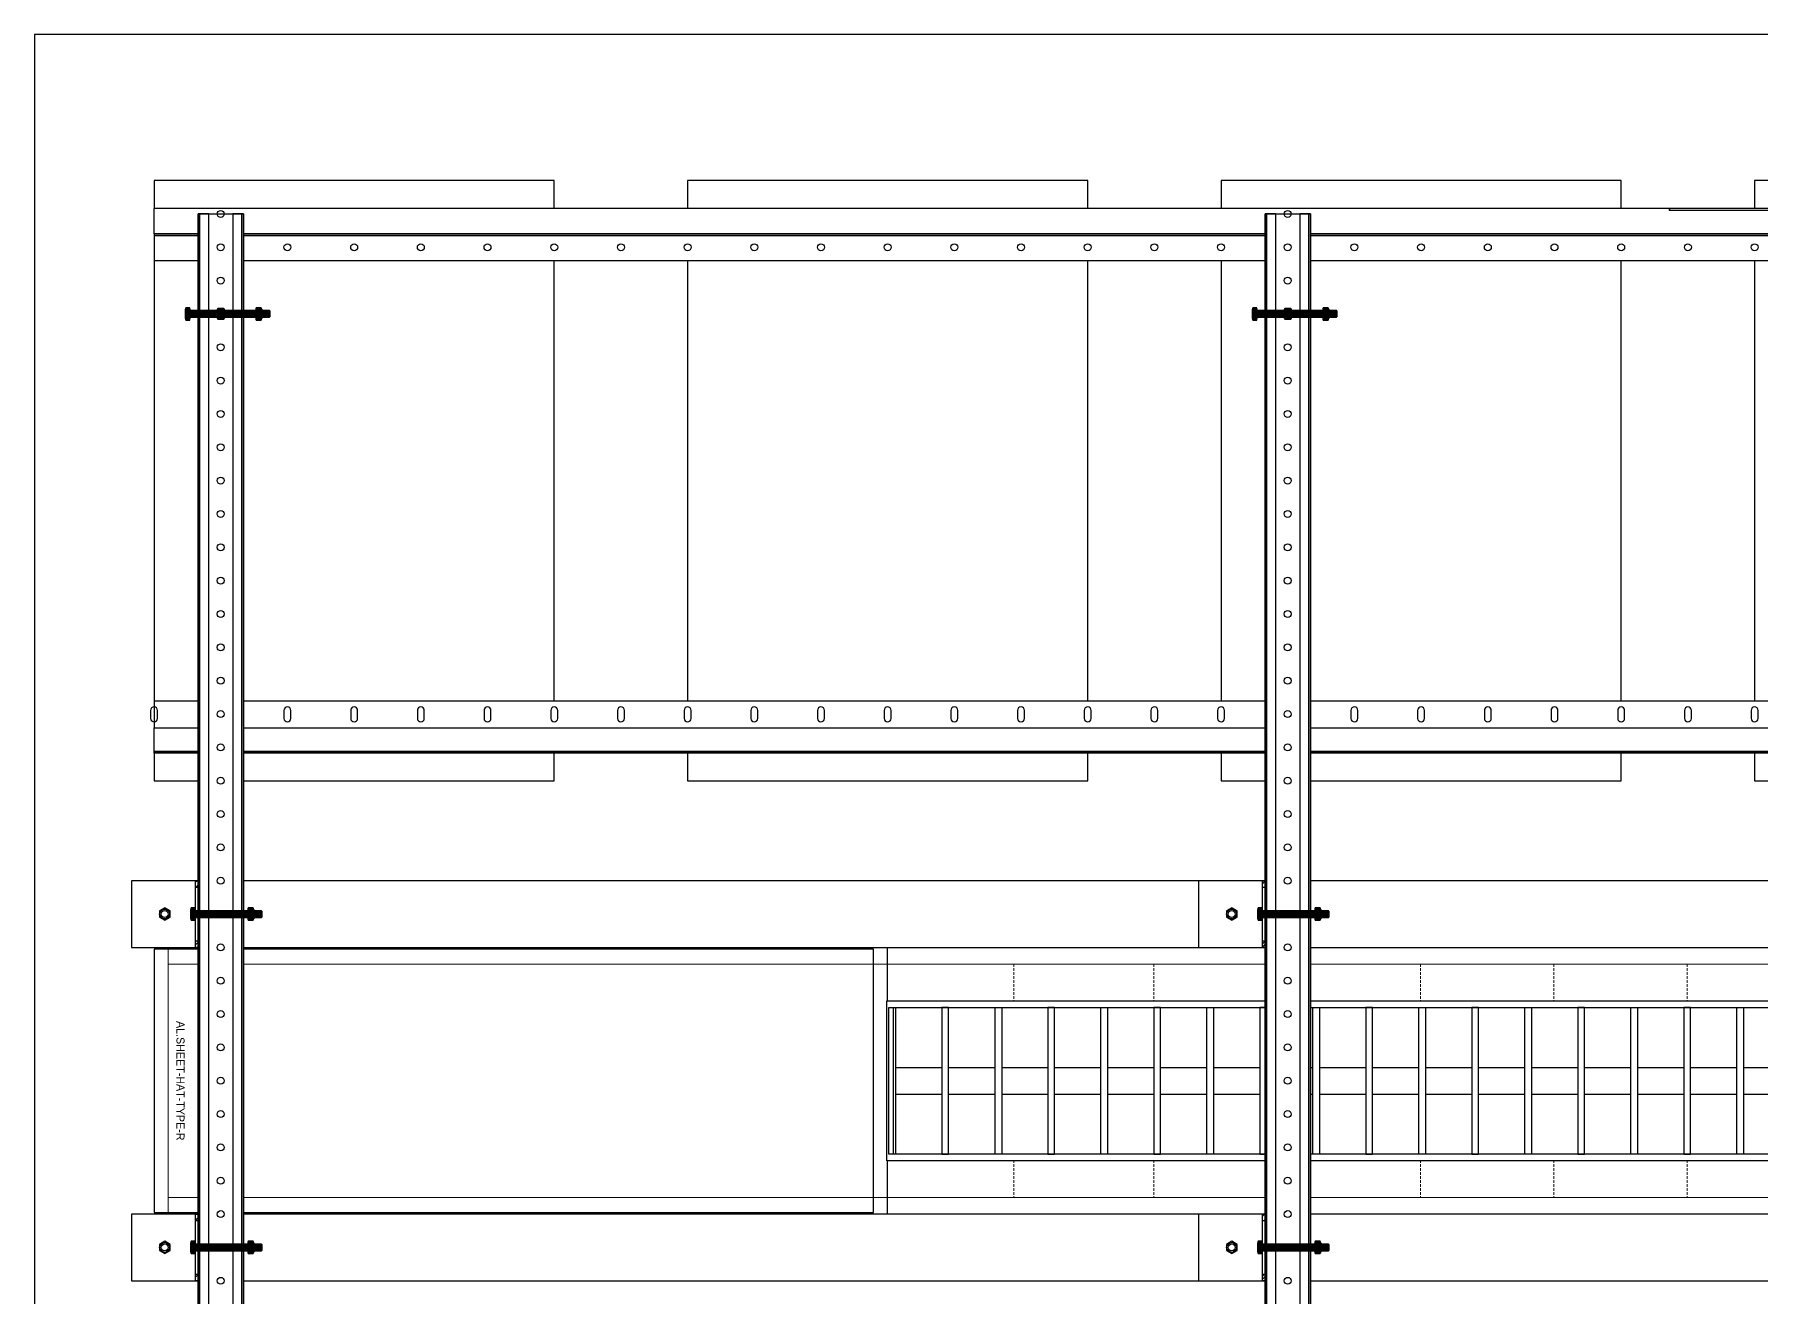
# Model space of a CAD drawing. Header units: millimetres. Extents: x -962357 to -591296, y -223672 to 59420.
# Drawn here: x -791820 to -790525, y -172406 to -171459 of the extents above; entities that cross this region are included whole.
import ezdxf
from ezdxf.enums import TextEntityAlignment as Align

# ---------------------------------------------------------------- set-up
doc = ezdxf.new("R2010")
doc.units = ezdxf.units.MM
doc.linetypes.add('DPA_Hidden 50', pattern=[3, 2, -1])
for name, color, linetype in [('000 - H A T C H', 8, 'Continuous'), ('000 - WIPEOUT', 250, 'Continuous'), ('001 - ASCESSORIES', 251, 'Continuous'), ('A04_TUBE SERIES', 2, 'Continuous'), ('A11_ALU.SOLID SHEET', 2, 'Continuous')]:
    doc.layers.add(name, color=color, linetype=linetype)
doc.layers.add('A-GLAZ-CURT', color=2, linetype='Continuous', lineweight=9)
pattern_1 = [(110, (-0.5, 0), (-0.939693, -0.34202), []), (110, (-0.2012, 0.6409), (-0.939693, -0.34202), [1.25, -0.25, 0, -0.25])]

# ---------------------------------------------------------------- blocks, each defined once
blk = doc.blocks.new('*U4628')
at = {"layer": 'A11_ALU.SOLID SHEET', "color": 0}
blk.add_lwpolyline([(539.3, -98.8), (539.3, 98.8), (0, 98.8), (0, -98.8)], close=True, dxfattribs=at)
at = {"layer": 'Defpoints', "color": 250}
blk.add_point((0, 0), dxfattribs=at)
blk.add_text('AL.SHEET-HAT-TYPE-R', height=6, rotation=270, dxfattribs=at).set_placement((15, 0), align=Align.BOTTOM_CENTER)
blk = doc.blocks.new('*U4621')
at = {"color": 1}
blk.add_wipeout([(600, -60), (-600, -60), (-600, 60), (600, 60)], dxfattribs=at).dxf.layer = '000 - WIPEOUT'
at = {"layer": '001 - ASCESSORIES', "color": 0}
blk.add_lwpolyline([(600, -60), (-600, -60), (-600, 60), (600, 60)], close=True, dxfattribs=at)
at = {"layer": '001 - ASCESSORIES'}
for points in [[(-593.5, -55), (-598.5, -55), (-598.5, 55), (-593.5, 55)], [(595, -55), (-595, -55), (-595, 55), (595, 55)], [(-558.8, -55), (-553.8, -55), (-553.8, 55), (-558.8, 55)], [(-514, -55), (-519, -55), (-519, 55), (-514, 55)], [(-479.3, -55), (-474.3, -55), (-474.3, 55), (-479.3, 55)], [(-434.6, -55), (-439.6, -55), (-439.6, 55), (-434.6, 55)], [(-399.8, -55), (-394.8, -55), (-394.8, 55), (-399.8, 55)], [(-355.1, -55), (-360.1, -55), (-360.1, 55), (-355.1, 55)], [(-320.4, -55), (-315.4, -55), (-315.4, 55), (-320.4, 55)], [(-275.6, -55), (-280.6, -55), (-280.6, 55), (-275.6, 55)], [(-240.9, -55), (-235.9, -55), (-235.9, 55), (-240.9, 55)], [(-196.2, -55), (-201.2, -55), (-201.2, 55), (-196.2, 55)], [(-161.4, -55), (-156.4, -55), (-156.4, 55), (-161.4, 55)], [(-116.7, -55), (-121.7, -55), (-121.7, 55), (-116.7, 55)], [(-82, -55), (-77, -55), (-77, 55), (-82, 55)], [(-37.2, -55), (-42.2, -55), (-42.2, 55), (-37.2, 55)], [(-2.5, -55), (2.5, -55), (2.5, 55), (-2.5, 55)], [(42.2, -55), (37.2, -55), (37.2, 55), (42.2, 55)], [(77, -55), (82, -55), (82, 55), (77, 55)], [(121.7, -55), (116.7, -55), (116.7, 55), (121.7, 55)], [(156.4, -55), (161.4, -55), (161.4, 55), (156.4, 55)], [(201.2, -55), (196.2, -55), (196.2, 55), (201.2, 55)], [(235.9, -55), (240.9, -55), (240.9, 55), (235.9, 55)], [(280.6, -55), (275.6, -55), (275.6, 55), (280.6, 55)], [(315.4, -55), (320.4, -55), (320.4, 55), (315.4, 55)], [(360.1, -55), (355.1, -55), (355.1, 55), (360.1, 55)], [(394.8, -55), (399.8, -55), (399.8, 55), (394.8, 55)], [(439.6, -55), (434.6, -55), (434.6, 55), (439.6, 55)], [(474.3, -55), (479.3, -55), (479.3, 55), (474.3, 55)], [(519, -55), (514, -55), (514, 55), (519, 55)], [(553.8, -55), (558.8, -55), (558.8, 55), (553.8, 55)], [(598.5, -55), (593.5, -55), (593.5, 55), (598.5, 55)]]:
    blk.add_lwpolyline(points, close=True, dxfattribs=at)
for points in [[(-593.5, 10), (-558.8, 10)], [(-553.8, 10), (-519, 10)], [(-514, 10), (-479.3, 10)], [(-474.3, 10), (-439.6, 10)], [(-434.6, 10), (-399.8, 10)], [(-394.8, 10), (-360.1, 10)], [(-355.1, 10), (-320.4, 10)], [(-315.4, 10), (-280.6, 10)], [(-275.6, 10), (-240.9, 10)], [(-235.9, 10), (-201.2, 10)], [(-196.2, 10), (-161.4, 10)], [(-156.4, 10), (-121.7, 10)], [(-116.7, 10), (-82, 10)], [(-77, 10), (-42.2, 10)], [(-37.2, 10), (-2.5, 10)], [(2.5, 10), (37.2, 10)], [(42.2, 10), (77, 10)], [(82, 10), (116.7, 10)], [(121.7, 10), (156.4, 10)], [(161.4, 10), (196.2, 10)], [(201.2, 10), (235.9, 10)], [(240.9, 10), (275.6, 10)], [(280.6, 10), (315.4, 10)], [(320.4, 10), (355.1, 10)], [(360.1, 10), (394.8, 10)], [(399.8, 10), (434.6, 10)], [(439.6, 10), (474.3, 10)], [(479.3, 10), (514, 10)], [(519, 10), (553.8, 10)], [(558.8, 10), (593.5, 10)], [(-593.5, -10), (-558.8, -10)], [(-553.8, -10), (-519, -10)], [(-514, -10), (-479.3, -10)], [(-474.3, -10), (-439.6, -10)], [(-434.6, -10), (-399.8, -10)], [(-394.8, -10), (-360.1, -10)], [(-355.1, -10), (-320.4, -10)], [(-315.4, -10), (-280.6, -10)], [(-275.6, -10), (-240.9, -10)], [(-235.9, -10), (-201.2, -10)], [(-196.2, -10), (-161.4, -10)], [(-156.4, -10), (-121.7, -10)], [(-116.7, -10), (-82, -10)], [(-77, -10), (-42.2, -10)], [(-37.2, -10), (-2.5, -10)], [(2.5, -10), (37.2, -10)], [(42.2, -10), (77, -10)], [(82, -10), (116.7, -10)], [(121.7, -10), (156.4, -10)], [(161.4, -10), (196.2, -10)], [(201.2, -10), (235.9, -10)], [(240.9, -10), (275.6, -10)], [(280.6, -10), (315.4, -10)], [(320.4, -10), (355.1, -10)], [(360.1, -10), (394.8, -10)], [(399.8, -10), (434.6, -10)], [(439.6, -10), (474.3, -10)], [(479.3, -10), (514, -10)], [(519, -10), (553.8, -10)], [(558.8, -10), (593.5, -10)]]:
    blk.add_lwpolyline(points, dxfattribs=at)
blk = doc.blocks.new('*U4630')
blk.add_attdef('EXTR.OVL-LENGTH_', (-25, -59.1), '', height=5)
blk.add_wipeout([(-25, 0), (25, 0), (25, 2450), (-25, 2450)]).dxf.layer = '000 - WIPEOUT'
blk.add_point((0, 0))
at = {"layer": 'A04_TUBE SERIES', "color": 0}
blk.add_lwpolyline([(-25, 0), (25, 0), (25, 2450), (-25, 2450)], close=True, dxfattribs=at)
blk = doc.blocks.new('*U4631')
blk.add_attdef('EXTR.OVL-LENGTH_', (-25, -59.1), '', height=5)
blk.add_wipeout([(-25, 0), (25, 0), (25, 2450), (-25, 2450)]).dxf.layer = '000 - WIPEOUT'
blk.add_point((0, 0))
at = {"layer": 'A04_TUBE SERIES', "color": 0}
blk.add_lwpolyline([(-25, 0), (25, 0), (25, 2450), (-25, 2450)], close=True, dxfattribs=at)
blk = doc.blocks.new('*U4871')
at = {"color": 3}
for points in [[(-225, 950), (225, 950), (225, 650), (-225, 650)], [(-225, 550), (225, 550), (225, 250), (-225, 250)], [(-225, 150), (225, 150), (225, -150), (-225, -150)], [(-225, -250), (225, -250), (225, -550), (-225, -550)]]:
    blk.add_wipeout(points, dxfattribs=at).dxf.layer = '000 - WIPEOUT'
at = {"layer": 'A11_ALU.SOLID SHEET', "color": 0, "linetype": 'ByBlock'}
for points in [[(-225, 650), (225, 650), (225, 950), (-225, 950)], [(-225, 250), (225, 250), (225, 550), (-225, 550)], [(-225, -150), (225, -150), (225, 150), (-225, 150)], [(-225, -550), (225, -550), (225, -250), (-225, -250)]]:
    blk.add_lwpolyline(points, close=True, dxfattribs=at)
blk = doc.blocks.new('*U4899')
blk.add_wipeout([(-1200, 0), (1200, 0), (1200, 39), (-1200, 39)]).dxf.layer = '000 - WIPEOUT'
at = {"color": 2}
blk.add_lwpolyline([(-1200, 39), (1200, 39), (1200, 37.8), (-1200, 37.8)], close=True, dxfattribs=at)
at = {"color": 1}
blk.add_lwpolyline([(-1200, 37.8), (1200, 37.8), (1200, 20), (-1200, 20)], close=True, dxfattribs=at)
blk.add_lwpolyline([(-1200, 0), (1200, 0), (1200, 20), (-1200, 20)], close=True)
for points in [[(2.6, 13, 1), (-2.6, 13), (-2.6, 7, 1), (2.6, 7)], [(52.6, 13, 1), (47.4, 13), (47.4, 7, 1), (52.6, 7)], [(102.6, 13, 1), (97.4, 13), (97.4, 7, 1), (102.6, 7)], [(152.6, 13, 1), (147.4, 13), (147.4, 7, 1), (152.6, 7)], [(202.6, 13, 1), (197.4, 13), (197.4, 7, 1), (202.6, 7)], [(252.6, 13, 1), (247.4, 13), (247.4, 7, 1), (252.6, 7)], [(302.6, 13, 1), (297.4, 13), (297.4, 7, 1), (302.6, 7)], [(352.6, 13, 1), (347.4, 13), (347.4, 7, 1), (352.6, 7)], [(402.6, 13, 1), (397.4, 13), (397.4, 7, 1), (402.6, 7)], [(452.6, 13, 1), (447.4, 13), (447.4, 7, 1), (452.6, 7)], [(502.6, 13, 1), (497.4, 13), (497.4, 7, 1), (502.6, 7)], [(552.6, 13, 1), (547.4, 13), (547.4, 7, 1), (552.6, 7)], [(602.6, 13, 1), (597.4, 13), (597.4, 7, 1), (602.6, 7)], [(652.6, 13, 1), (647.4, 13), (647.4, 7, 1), (652.6, 7)], [(702.6, 13, 1), (697.4, 13), (697.4, 7, 1), (702.6, 7)], [(752.6, 13, 1), (747.4, 13), (747.4, 7, 1), (752.6, 7)], [(802.6, 13, 1), (797.4, 13), (797.4, 7, 1), (802.6, 7)], [(852.6, 13, 1), (847.4, 13), (847.4, 7, 1), (852.6, 7)], [(902.6, 13, 1), (897.4, 13), (897.4, 7, 1), (902.6, 7)], [(952.6, 13, 1), (947.4, 13), (947.4, 7, 1), (952.6, 7)], [(1002.6, 13, 1), (997.4, 13), (997.4, 7, 1), (1002.6, 7)], [(1052.6, 13, 1), (1047.4, 13), (1047.4, 7, 1), (1052.6, 7)], [(1102.6, 13, 1), (1097.4, 13), (1097.4, 7, 1), (1102.6, 7)], [(1152.6, 13, 1), (1147.4, 13), (1147.4, 7, 1), (1152.6, 7)], [(1202.6, 13, 1), (1197.4, 13), (1197.4, 7, 1), (1202.6, 7)]]:
    blk.add_lwpolyline(points, format="xyb", close=True, dxfattribs=at)
blk = doc.blocks.new('*U4900')
at = {"color": 1}
blk.add_wipeout([(-1200, 0), (1200, 0), (1200, -39), (-1200, -39)], dxfattribs=at).dxf.layer = '000 - WIPEOUT'
at = {"layer": '001 - ASCESSORIES', "linetype": 'ByBlock'}
for p, q in [((1200, -20), (1200, 0)), ((1200, -18.8), (-1200, -18.8))]:
    blk.add_line(p, q, dxfattribs=at)
at = {"layer": '001 - ASCESSORIES'}
blk.add_line((1200, -20), (-1200, -20), dxfattribs=at)
at = {"layer": '001 - ASCESSORIES', "color": 0}
blk.add_line((1200, -20), (1200, -39), dxfattribs=at)
for points in [[(1200, 0), (-1200, 0)], [(-1200, -20), (1200, -20)]]:
    blk.add_lwpolyline(points, dxfattribs=at)
at = {"layer": '001 - ASCESSORIES'}
for points in [[(1200, -20), (-1200, -20)], [(-1200, -39), (1200, -39)]]:
    blk.add_lwpolyline(points, dxfattribs=at)
at = {"layer": '001 - ASCESSORIES', "color": 2}
for points in [[(-64.4, -37.8), (-64.4, -39), (63.8, -39), (63.8, -37.8)], [(-64.1, -37.8), (-64.1, -39), (64.1, -39), (64.1, -37.8)]]:
    blk.add_lwpolyline(points, close=True, dxfattribs=at)
at = {"layer": '001 - ASCESSORIES'}
for centre in [(0, -10), (0, -10), (50, -10), (100, -10), (150, -10), (200, -10), (250, -10), (300, -10), (350, -10), (400, -10), (450, -10), (500, -10), (550, -10), (600, -10), (650, -10), (700, -10), (750, -10), (800, -10), (850, -10), (900, -10), (950, -10), (1000, -10), (1050, -10), (1100, -10), (1150, -10)]:
    blk.add_circle(centre, 2.6, dxfattribs=at)
blk = doc.blocks.new('000 - ASSCESSORIES_FAMELINE_GALV.BRACKET_FITTING_U-PROFILE_CC-01_TOP_VIEW')
at = {"color": 6}
blk.add_wipeout([(1500, -17), (-1500, -17), (-1500, 17), (1500, 17)], dxfattribs=at).dxf.layer = '000 - WIPEOUT'
at = {"layer": '001 - ASCESSORIES', "color": 0, "linetype": 'ByBlock'}
for p, q in [((1500, 15.8), (-1500, 15.8)), ((1500, -15.8), (-1500, -15.8))]:
    blk.add_line(p, q, dxfattribs=at)
at = {"layer": '001 - ASCESSORIES', "color": 1}
blk.add_lwpolyline([(1500, 17), (1500, -17), (-1500, -17), (-1500, 17)], close=True, dxfattribs=at)
at = {"layer": '001 - ASCESSORIES', "color": 0, "linetype": 'ByBlock'}
for points in [[(-1500, 17), (-1500, 9), (1500, 9), (1500, 17)], [(-1500, -9), (-1500, -17), (1500, -17), (1500, -9)]]:
    blk.add_lwpolyline(points, close=True, dxfattribs=at)
at = {"layer": '001 - ASCESSORIES', "color": 1, "linetype": 'Continuous'}
for centre in [(-1500, 0), (-1475, 0), (-1450, 0), (-1425, 0), (-1400, 0), (-1375, 0), (-1350, 0), (-1325, 0), (-1300, 0), (-1275, 0), (-1250, 0), (-1225, 0), (-1200, 0), (-1175, 0), (-1150, 0), (-1125, 0), (-1100, 0), (-1075, 0), (-1050, 0), (-1025, 0), (-1000, 0), (-975, 0), (-950, 0), (-925, 0), (-900, 0), (-875, 0), (-850, 0), (-825, 0), (-800, 0), (-775, 0), (-750, 0), (-725, 0), (-700, 0)]:
    blk.add_circle(centre, 2.6, dxfattribs=at)
blk = doc.blocks.new('*U4907')
at = {"layer": '001 - ASCESSORIES', "color": 0, "linetype": 'ByBlock'}
blk.add_blockref('000 - ASSCESSORIES_FAMELINE_GALV.BRACKET_FITTING_U-PROFILE_CC-01_TOP_VIEW', (0, 0), dxfattribs=at)
blk = doc.blocks.new('*U4663')
at = {"layer": '001 - ASCESSORIES', "color": 0}
blk.add_lwpolyline([(4.6, 0), (2.3, 4), (-2.3, 4), (-4.6, 0), (-2.3, -4), (2.3, -4)], close=True, dxfattribs=at)
at = {"layer": '001 - ASCESSORIES', "color": 8}
blk.add_circle((0, 0), 3.85, dxfattribs=at)
at = {"layer": '001 - ASCESSORIES', "color": 0}
blk.add_circle((0, 0), 2.6, dxfattribs=at)
blk = doc.blocks.new('*U4664')
at = {"layer": '000 - H A T C H'}
h = blk.add_hatch(color=250, dxfattribs=at)
h.dxf.hatch_style = 1
h.paths.add_polyline_path([(4, -2.3), (4, 2.3), (0, 4.6), (-4, 2.3), (-4, -2.3), (0, -4.6)])
h.paths.add_polyline_path([(0, -2.6, -1), (0, 2.6, -1)], flags=16)
at = {"layer": '001 - ASCESSORIES', "color": 0, "rotation": 270}
blk.add_blockref('*U4663', (0, 0), dxfattribs=at)
blk = doc.blocks.new('*U4682')
at = {"color": 1}
for p, q in [((-3.5, 3.5), (3.5, 3.5)), ((-3.5, 0), (3.5, 0))]:
    blk.add_line(p, q, dxfattribs=at)
at = {"color": 0}
for points in [[(-2.3, 3.2, 0.249855), (-4.6, 3.2), (-4.6, 0.3, 0.249855), (-2.3, 0.3)], [(2.3, 3.2, 0.062432), (0, 3.5, 0.062432), (-2.3, 3.2), (-2.3, 0.3, 0.061701), (0, 0, 0.061701), (2.3, 0.3)], [(4.6, 3.2, 0.249855), (2.3, 3.2), (2.3, 0.3, 0.249855), (4.6, 0.3)]]:
    blk.add_lwpolyline(points, format="xyb", close=True, dxfattribs=at)
blk = doc.blocks.new('*U4696')
at = {"layer": '000 - H A T C H'}
h = blk.add_hatch(dxfattribs=at)
h.set_pattern_fill('ANSI35', color=8, scale=4, angle=65)
h.set_pattern_definition(pattern_1)
h.paths.add_polyline_path([(0, -2.5), (59.5, -2.5), (59.5, 2.5), (0, 2.5)])
at = {"color": 8}
blk.add_line((59.5, -2.5), (59.5, 2.5), dxfattribs=at)
at = {"color": 1}
blk.add_lwpolyline([(59.5, 2.5), (0, 2.5), (0, -2.5), (59.5, -2.5), (60, -2), (60, 2)], close=True, dxfattribs=at)
blk = doc.blocks.new('*U4748')
at = {"layer": '000 - H A T C H'}
h = blk.add_hatch(color=250, dxfattribs=at)
h.dxf.hatch_style = 1
edge = h.paths.add_edge_path()
edge.add_line((-0.3, -4.6), (-3.2, -4.6))
edge.add_arc((-1, -3.5), 2.45, 180, 208.0569, ccw=False)
edge.add_line((-3.5, -3.5), (-3.5, 0))
edge.add_arc((5.9, 0), 9.36, 179.9761, 180.0239, ccw=False)
edge.add_line((-3.5, 0), (-3.5, 0))
edge.add_arc((5.9, 0), 9.36, 179.9761, 180.0239, ccw=False)
edge.add_line((-3.5, 0), (-3.5, 3.5))
edge.add_arc((-1, 3.5), 2.45, 151.9431, 180, ccw=False)
edge.add_line((-3.2, 4.6), (-0.3, 4.6))
edge.add_arc((-2.5, 3.5), 2.45, 360, 388.0569, ccw=False)
edge.add_line((0, 3.5), (0, -3.5))
edge.add_arc((-2.5, -3.5), 2.45, 331.9431, 360, ccw=False)
blk.add_blockref('*U4696', (0, 0))
at = {"layer": '001 - ASCESSORIES', "rotation": 90}
blk.add_blockref('*U4682', (0, 0), dxfattribs=at)
blk = doc.blocks.new('*U4662')
at = {"color": 1}
for p, q in [((-3.5, 4.5), (3.5, 4.5)), ((-3.5, 0), (3.5, 0))]:
    blk.add_line(p, q, dxfattribs=at)
at = {"color": 0}
for points in [[(-2.3, 4.2, 0.249893), (-4.6, 4.2), (-4.6, 0.3, 0.249893), (-2.3, 0.3)], [(2.3, 4.2, 0.062422), (0, 4.5, 0.062422), (-2.3, 4.2), (-2.3, 0.3, 0.061692), (0, 0, 0.061692), (2.3, 0.3)], [(4.6, 4.2, 0.249893), (2.3, 4.2), (2.3, 0.3, 0.249893), (4.6, 0.3)]]:
    blk.add_lwpolyline(points, format="xyb", close=True, dxfattribs=at)
blk = doc.blocks.new('*U4707')
at = {"layer": '000 - H A T C H'}
h = blk.add_hatch(color=250, dxfattribs=at)
h.dxf.hatch_style = 1
edge = h.paths.add_edge_path()
edge.add_line((0.3, 4.6), (4.2, 4.6))
edge.add_arc((2, 3.5), 2.45, 0, 28.0609, ccw=False)
edge.add_line((4.5, 3.5), (4.5, 0))
edge.add_arc((-4.9, 0), 9.36, -0.0239, 0.0239, ccw=False)
edge.add_line((4.5, 0), (4.5, 0))
edge.add_arc((-4.9, 0), 9.36, -0.0239, 0.0239, ccw=False)
edge.add_line((4.5, 0), (4.5, -3.5))
edge.add_arc((2, -3.5), 2.45, -28.0609, 0, ccw=False)
edge.add_line((4.2, -4.6), (0.3, -4.6))
edge.add_arc((2.5, -3.5), 2.45, 180, 208.0609, ccw=False)
edge.add_line((0, -3.5), (0, 3.5))
edge.add_arc((2.5, 3.5), 2.45, 151.9391, 180, ccw=False)
at = {"layer": '001 - ASCESSORIES', "color": 0, "rotation": 270}
blk.add_blockref('*U4662', (0, 0), dxfattribs=at)
blk = doc.blocks.new('*U4821')
at = {"layer": '001 - ASCESSORIES'}
blk.add_blockref('*U4748', (-23, 0), dxfattribs=at)
at = {"layer": '001 - ASCESSORIES', "color": 2}
for rotation in [90, 90, 270, 270]:
    blk.add_blockref('*U4664', (0, 0), dxfattribs=dict(at, rotation=rotation))
at = {"layer": '001 - ASCESSORIES', "color": 1}
blk.add_blockref('*U4707', (26.2, 0), dxfattribs=at)
blk = doc.blocks.new('000 - ASSCESSORIES_FAMELINE_AL.EXTR._L-PROFILE_50x68mm._non-code_TOP_VIEW')
blk.add_wipeout([(-50, -25), (0, -25), (0, 25), (-50, 25)]).dxf.layer = '000 - WIPEOUT'
at = {"layer": '000 - H A T C H'}
h = blk.add_hatch(dxfattribs=at)
h.set_pattern_fill('ANSI32', color=8, scale=0.5)
h.set_pattern_definition([(45, (-14193.569, 11847.092), (-3.367596, 3.367596), []), (45, (-14191.324, 11847.092), (-3.367596, 3.367596), [])])
h.paths.add_polyline_path([(-2, 20), (0, 20), (0, 25), (-2, 25)])
h.paths.add_polyline_path([(0, -20), (-2, -20), (-2, -25), (0, -25)])
at = {"layer": '001 - ASCESSORIES', "color": 0}
for p, q in [((0, 20), (-2, 20)), ((-2, -20), (0, -20))]:
    blk.add_line(p, q, dxfattribs=at)
at = {"layer": '001 - ASCESSORIES', "color": 1}
blk.add_line((-2, -20), (-2, 20), dxfattribs=at)
at = {"layer": '001 - ASCESSORIES'}
blk.add_lwpolyline([(-50, -25), (0, -25), (0, 25), (-50, 25)], close=True, dxfattribs=at)
at = {"layer": '001 - ASCESSORIES', "color": 0}
for points in [[(-2, 25), (0, 25), (0, 20), (-2, 20)], [(-2, -20), (0, -20), (0, -25), (-2, -25)]]:
    blk.add_lwpolyline(points, close=True, dxfattribs=at)
at = {"layer": '001 - ASCESSORIES', "color": 1}
blk.add_circle((-25, 0), 2.6, dxfattribs=at)
blk = doc.blocks.new('*U4738')
at = {"layer": '001 - ASCESSORIES', "color": 0}
blk.add_blockref('000 - ASSCESSORIES_FAMELINE_AL.EXTR._L-PROFILE_50x68mm._non-code_TOP_VIEW', (0, 0), dxfattribs=at)
blk = doc.blocks.new('*U4683')
blk.add_circle((0, 0), 3.66)
at = {"layer": '001 - ASCESSORIES', "color": 0}
blk.add_lwpolyline([(4.6, 0), (2.3, 4), (-2.3, 4), (-4.6, 0), (-2.3, -4), (2.3, -4)], close=True, dxfattribs=at)
at = {"layer": '001 - ASCESSORIES', "color": 8}
blk.add_circle((0, 0), 3.85, dxfattribs=at)
blk = doc.blocks.new('*U4715')
at = {"layer": '001 - ASCESSORIES', "rotation": 90}
blk.add_blockref('*U4683', (0, 0), dxfattribs=at)
blk = doc.blocks.new('*U4751')
at = {"layer": '001 - ASCESSORIES'}
blk.add_blockref('*U4715', (0, 0), dxfattribs=at)
blk = doc.blocks.new('*U4694')
at = {"layer": '000 - H A T C H'}
h = blk.add_hatch(dxfattribs=at)
h.set_pattern_fill('ANSI35', color=8, scale=4, angle=65)
h.set_pattern_definition(pattern_1)
h.paths.add_polyline_path([(0, -2.5), (49.5, -2.5), (49.5, 2.5), (0, 2.5)])
at = {"color": 8}
blk.add_line((49.5, -2.5), (49.5, 2.5), dxfattribs=at)
at = {"color": 1}
blk.add_lwpolyline([(49.5, 2.5), (0, 2.5), (0, -2.5), (49.5, -2.5), (50, -2), (50, 2)], close=True, dxfattribs=at)
blk = doc.blocks.new('*U4746')
at = {"layer": '000 - H A T C H'}
h = blk.add_hatch(color=250, dxfattribs=at)
h.dxf.hatch_style = 1
edge = h.paths.add_edge_path()
edge.add_line((-0.3, -4.6), (-3.2, -4.6))
edge.add_arc((-1, -3.5), 2.45, 180, 208.0569, ccw=False)
edge.add_line((-3.5, -3.5), (-3.5, 0))
edge.add_arc((5.9, 0), 9.36, 179.9761, 180.0239, ccw=False)
edge.add_line((-3.5, 0), (-3.5, 0))
edge.add_arc((5.9, 0), 9.36, 179.9761, 180.0239, ccw=False)
edge.add_line((-3.5, 0), (-3.5, 3.5))
edge.add_arc((-1, 3.5), 2.45, 151.9431, 180, ccw=False)
edge.add_line((-3.2, 4.6), (-0.3, 4.6))
edge.add_arc((-2.5, 3.5), 2.45, 360, 388.0569, ccw=False)
edge.add_line((0, 3.5), (0, -3.5))
edge.add_arc((-2.5, -3.5), 2.45, 331.9431, 360, ccw=False)
blk.add_blockref('*U4694', (0, 0))
at = {"layer": '001 - ASCESSORIES', "rotation": 90}
blk.add_blockref('*U4682', (0, 0), dxfattribs=at)
blk = doc.blocks.new('*U4752')
at = {"layer": '001 - ASCESSORIES'}
for name, p in [('*U4746', (0, 0)), ('*U4707', (39.2, 0))]:
    blk.add_blockref(name, p, dxfattribs=at)
blk = doc.blocks.new('*U4794')
at = {"color": 2}
blk.add_blockref('*U4738', (0, 0), dxfattribs=at)
for name, p in [('*U4751', (-25, 0)), ('*U4752', (-2, 0))]:
    blk.add_blockref(name, p)
blk = doc.blocks.new('*U4956')
blk.add_lwpolyline([(-35296.6, 2495), (-44500, 2495), (-44500, 4315), (-47139.6, 4315), (-47139.6, 548), (-32660.4, 548), (-32660.4, 4315), (-35296.6, 4315)], close=True)
at = {"layer": 'A11_ALU.SOLID SHEET', "color": 1}
blk.add_blockref('*U4628', (-47050, 3530.5), dxfattribs=at)
blk.add_blockref('*U4621', (-45900.5, 3530.5))
at = {"layer": 'A04_TUBE SERIES', "color": 0, "linetype": 'ByBlock', "rotation": 270}
for name, p in [('*U4630', (-47050, 3655.5)), ('*U4631', (-47050, 3405.5))]:
    blk.add_blockref(name, p, dxfattribs=at)
at = {"layer": 'A11_ALU.SOLID SHEET', "color": 0, "linetype": 'ByBlock', "rotation": 90}
blk.add_blockref('*U4871', (-46100, 3980.5), dxfattribs=at)
at = {"layer": '001 - ASCESSORIES', "linetype": 'ByBlock', "rotation": 180}
for name, p in [('*U4900', (-45850, 4145.5)), ('*U4899', (-45850, 3815.2))]:
    blk.add_blockref(name, p, dxfattribs=at)
blk.add_lwpolyline([(-39910, 2495), (-44500, 2495), (-44500, 4315), (-47139.6, 4315), (-47139.6, 548), (-39910, 548)], close=True)
at = {"layer": '001 - ASCESSORIES', "linetype": 'ByBlock', "rotation": 270}
for p in [(-47000, 2680.5), (-46200, 2680.5)]:
    blk.add_blockref('*U4907', p, dxfattribs=at)
at = {"layer": '001 - ASCESSORIES', "linetype": 'ByBlock'}
for name, p in [('*U4821', (-47000, 4105.5)), ('*U4821', (-47000, 4105.5)), ('*U4821', (-46200, 4105.5)), ('*U4821', (-46200, 4105.5)), ('*U4794', (-47017, 3655.5)), ('*U4794', (-46217, 3655.5)), ('*U4794', (-47017, 3405.5)), ('*U4794', (-46217, 3405.5))]:
    blk.add_blockref(name, p, dxfattribs=at)
blk = doc.blocks.new('DPA_CP_Metal Ceiling Luminaire2 - Linear Luminaire-12437131-4160-01 UPPER PLATFORM LEVEL - REFLECTED CEILING PLAN')
at = {"layer": 'A-GLAZ-CURT'}
for p, q in [((-842129.9, 6974), (-842129.9, 7249)), ((-842129.9, 7249), (-840929.9, 7249)), ((-842129.9, 7249), (-842129.9, 6974)), ((-840929.9, 7249), (-842129.9, 7249)), ((-842129.9, 7249), (-840929.9, 7249)), ((-840929.9, 7249), (-840929.9, 6974)), ((-840929.9, 6974), (-840929.9, 7249)), ((-842129.9, 7211.5), (-842129.9, 6974)), ((-840929.9, 7211.5), (-840929.9, 6974)), ((-842129.9, 7199), (-840929.9, 7199)), ((-842129.9, 7024), (-840929.9, 7024)), ((-840929.9, 6974), (-842129.9, 6974)), ((-840929.9, 6974), (-842129.9, 6974)), ((-842129.9, 6974), (-840929.9, 6974))]:
    blk.add_line(p, q, dxfattribs=at)
at = {"layer": 'A-GLAZ-CURT', "linetype": 'DPA_Hidden 50'}
for p, q in [((-842034.9, 7199), (-842034.9, 7024)), ((-841929.9, 7199), (-841929.9, 7024)), ((-841829.9, 7199), (-841829.9, 7024)), ((-841729.9, 7199), (-841729.9, 7024)), ((-841629.9, 7199), (-841629.9, 7024)), ((-841529.9, 7199), (-841529.9, 7024)), ((-841429.9, 7199), (-841429.9, 7024)), ((-841329.9, 7199), (-841329.9, 7024)), ((-841229.9, 7199), (-841229.9, 7024)), ((-841129.9, 7199), (-841129.9, 7024)), ((-841024.9, 7199), (-841024.9, 7024))]:
    blk.add_line(p, q, dxfattribs=at)
blk = doc.blocks.new('DPA_CP_Metal Ceiling Panel1 - Horizontal with Gap-12457185-4160-01 UPPER PLATFORM LEVEL - REFLECTED CEILING PLAN')
at = {"layer": 'A-GLAZ-CURT'}
for p, q in [((-791722, 6974), (-791722, 7249)), ((-791722, 6974), (-791722, 7249)), ((-791722, 7249), (-791182.7, 7249)), ((-791722, 7249), (-791182.7, 7249)), ((-791722, 6974), (-791722, 7249)), ((-791182.7, 6974), (-791182.7, 7249)), ((-791182.7, 7249), (-791182.7, 6974)), ((-791182.7, 7249), (-791182.7, 6974)), ((-791722, 7199), (-791182.7, 7199)), ((-791722, 7024), (-791182.7, 7024)), ((-791722, 6974), (-791182.7, 6974)), ((-791182.7, 6974), (-791722, 6974)), ((-791182.7, 6974), (-791722, 6974))]:
    blk.add_line(p, q, dxfattribs=at)
blk = doc.blocks.new('*U436')
at = {"layer": 'A11_ALU.SOLID SHEET', "color": 0}
blk.add_lwpolyline([(539.3, -98.8), (539.3, 98.8), (0, 98.8), (0, -98.8)], close=True, dxfattribs=at)
at = {"layer": 'Defpoints', "color": 250}
blk.add_point((0, 0), dxfattribs=at)
blk.add_text('AL.SHEET-HAT-TYPE-R', height=6, rotation=270, dxfattribs=at).set_placement((15, 0), align=Align.BOTTOM_CENTER)
blk = doc.blocks.new('*U453')
at = {"color": 1}
blk.add_wipeout([(600, -60), (-600, -60), (-600, 60), (600, 60)], dxfattribs=at).dxf.layer = '000 - WIPEOUT'
at = {"layer": '001 - ASCESSORIES', "color": 0}
blk.add_lwpolyline([(600, -60), (-600, -60), (-600, 60), (600, 60)], close=True, dxfattribs=at)
at = {"layer": '001 - ASCESSORIES'}
for points in [[(-593.5, -55), (-598.5, -55), (-598.5, 55), (-593.5, 55)], [(595, -55), (-595, -55), (-595, 55), (595, 55)], [(-558.8, -55), (-553.8, -55), (-553.8, 55), (-558.8, 55)], [(-514, -55), (-519, -55), (-519, 55), (-514, 55)], [(-479.3, -55), (-474.3, -55), (-474.3, 55), (-479.3, 55)], [(-434.6, -55), (-439.6, -55), (-439.6, 55), (-434.6, 55)], [(-399.8, -55), (-394.8, -55), (-394.8, 55), (-399.8, 55)], [(-355.1, -55), (-360.1, -55), (-360.1, 55), (-355.1, 55)], [(-320.4, -55), (-315.4, -55), (-315.4, 55), (-320.4, 55)], [(-275.6, -55), (-280.6, -55), (-280.6, 55), (-275.6, 55)], [(-240.9, -55), (-235.9, -55), (-235.9, 55), (-240.9, 55)], [(-196.2, -55), (-201.2, -55), (-201.2, 55), (-196.2, 55)], [(-161.4, -55), (-156.4, -55), (-156.4, 55), (-161.4, 55)], [(-116.7, -55), (-121.7, -55), (-121.7, 55), (-116.7, 55)], [(-82, -55), (-77, -55), (-77, 55), (-82, 55)], [(-37.2, -55), (-42.2, -55), (-42.2, 55), (-37.2, 55)], [(-2.5, -55), (2.5, -55), (2.5, 55), (-2.5, 55)], [(42.2, -55), (37.2, -55), (37.2, 55), (42.2, 55)], [(77, -55), (82, -55), (82, 55), (77, 55)], [(121.7, -55), (116.7, -55), (116.7, 55), (121.7, 55)], [(156.4, -55), (161.4, -55), (161.4, 55), (156.4, 55)], [(201.2, -55), (196.2, -55), (196.2, 55), (201.2, 55)], [(235.9, -55), (240.9, -55), (240.9, 55), (235.9, 55)], [(280.6, -55), (275.6, -55), (275.6, 55), (280.6, 55)], [(315.4, -55), (320.4, -55), (320.4, 55), (315.4, 55)], [(360.1, -55), (355.1, -55), (355.1, 55), (360.1, 55)], [(394.8, -55), (399.8, -55), (399.8, 55), (394.8, 55)], [(439.6, -55), (434.6, -55), (434.6, 55), (439.6, 55)], [(474.3, -55), (479.3, -55), (479.3, 55), (474.3, 55)], [(519, -55), (514, -55), (514, 55), (519, 55)], [(553.8, -55), (558.8, -55), (558.8, 55), (553.8, 55)], [(598.5, -55), (593.5, -55), (593.5, 55), (598.5, 55)]]:
    blk.add_lwpolyline(points, close=True, dxfattribs=at)
for points in [[(-593.5, 10), (-558.8, 10)], [(-553.8, 10), (-519, 10)], [(-514, 10), (-479.3, 10)], [(-474.3, 10), (-439.6, 10)], [(-434.6, 10), (-399.8, 10)], [(-394.8, 10), (-360.1, 10)], [(-355.1, 10), (-320.4, 10)], [(-315.4, 10), (-280.6, 10)], [(-275.6, 10), (-240.9, 10)], [(-235.9, 10), (-201.2, 10)], [(-196.2, 10), (-161.4, 10)], [(-156.4, 10), (-121.7, 10)], [(-116.7, 10), (-82, 10)], [(-77, 10), (-42.2, 10)], [(-37.2, 10), (-2.5, 10)], [(2.5, 10), (37.2, 10)], [(42.2, 10), (77, 10)], [(82, 10), (116.7, 10)], [(121.7, 10), (156.4, 10)], [(161.4, 10), (196.2, 10)], [(201.2, 10), (235.9, 10)], [(240.9, 10), (275.6, 10)], [(280.6, 10), (315.4, 10)], [(320.4, 10), (355.1, 10)], [(360.1, 10), (394.8, 10)], [(399.8, 10), (434.6, 10)], [(439.6, 10), (474.3, 10)], [(479.3, 10), (514, 10)], [(519, 10), (553.8, 10)], [(558.8, 10), (593.5, 10)], [(-593.5, -10), (-558.8, -10)], [(-553.8, -10), (-519, -10)], [(-514, -10), (-479.3, -10)], [(-474.3, -10), (-439.6, -10)], [(-434.6, -10), (-399.8, -10)], [(-394.8, -10), (-360.1, -10)], [(-355.1, -10), (-320.4, -10)], [(-315.4, -10), (-280.6, -10)], [(-275.6, -10), (-240.9, -10)], [(-235.9, -10), (-201.2, -10)], [(-196.2, -10), (-161.4, -10)], [(-156.4, -10), (-121.7, -10)], [(-116.7, -10), (-82, -10)], [(-77, -10), (-42.2, -10)], [(-37.2, -10), (-2.5, -10)], [(2.5, -10), (37.2, -10)], [(42.2, -10), (77, -10)], [(82, -10), (116.7, -10)], [(121.7, -10), (156.4, -10)], [(161.4, -10), (196.2, -10)], [(201.2, -10), (235.9, -10)], [(240.9, -10), (275.6, -10)], [(280.6, -10), (315.4, -10)], [(320.4, -10), (355.1, -10)], [(360.1, -10), (394.8, -10)], [(399.8, -10), (434.6, -10)], [(439.6, -10), (474.3, -10)], [(479.3, -10), (514, -10)], [(519, -10), (553.8, -10)], [(558.8, -10), (593.5, -10)]]:
    blk.add_lwpolyline(points, dxfattribs=at)
blk = doc.blocks.new('*U716')
blk.add_attdef('EXTR.OVL-LENGTH_', (-25, -59.1), '', height=5)
blk.add_wipeout([(-25, 0), (25, 0), (25, 2450), (-25, 2450)]).dxf.layer = '000 - WIPEOUT'
blk.add_point((0, 0))
at = {"layer": 'A04_TUBE SERIES', "color": 0}
blk.add_lwpolyline([(-25, 0), (25, 0), (25, 2450), (-25, 2450)], close=True, dxfattribs=at)
blk = doc.blocks.new('*U717')
blk.add_attdef('EXTR.OVL-LENGTH_', (-25, -59.1), '', height=5)
blk.add_wipeout([(-25, 0), (25, 0), (25, 2450), (-25, 2450)]).dxf.layer = '000 - WIPEOUT'
blk.add_point((0, 0))
at = {"layer": 'A04_TUBE SERIES', "color": 0}
blk.add_lwpolyline([(-25, 0), (25, 0), (25, 2450), (-25, 2450)], close=True, dxfattribs=at)
blk = doc.blocks.new('*U704')
at = {"color": 3}
for points in [[(-225, 950), (225, 950), (225, 650), (-225, 650)], [(-225, 550), (225, 550), (225, 250), (-225, 250)], [(-225, 150), (225, 150), (225, -150), (-225, -150)], [(-225, -250), (225, -250), (225, -550), (-225, -550)]]:
    blk.add_wipeout(points, dxfattribs=at).dxf.layer = '000 - WIPEOUT'
at = {"layer": 'A11_ALU.SOLID SHEET', "color": 0, "linetype": 'ByBlock'}
for points in [[(-225, 650), (225, 650), (225, 950), (-225, 950)], [(-225, 250), (225, 250), (225, 550), (-225, 550)], [(-225, -150), (225, -150), (225, 150), (-225, 150)], [(-225, -550), (225, -550), (225, -250), (-225, -250)]]:
    blk.add_lwpolyline(points, close=True, dxfattribs=at)
blk = doc.blocks.new('*U503')
blk.add_wipeout([(-1200, 0), (1200, 0), (1200, 39), (-1200, 39)]).dxf.layer = '000 - WIPEOUT'
at = {"color": 2}
blk.add_lwpolyline([(-1200, 39), (1200, 39), (1200, 37.8), (-1200, 37.8)], close=True, dxfattribs=at)
at = {"color": 1}
blk.add_lwpolyline([(-1200, 37.8), (1200, 37.8), (1200, 20), (-1200, 20)], close=True, dxfattribs=at)
blk.add_lwpolyline([(-1200, 0), (1200, 0), (1200, 20), (-1200, 20)], close=True)
for points in [[(2.6, 13, 1), (-2.6, 13), (-2.6, 7, 1), (2.6, 7)], [(52.6, 13, 1), (47.4, 13), (47.4, 7, 1), (52.6, 7)], [(102.6, 13, 1), (97.4, 13), (97.4, 7, 1), (102.6, 7)], [(152.6, 13, 1), (147.4, 13), (147.4, 7, 1), (152.6, 7)], [(202.6, 13, 1), (197.4, 13), (197.4, 7, 1), (202.6, 7)], [(252.6, 13, 1), (247.4, 13), (247.4, 7, 1), (252.6, 7)], [(302.6, 13, 1), (297.4, 13), (297.4, 7, 1), (302.6, 7)], [(352.6, 13, 1), (347.4, 13), (347.4, 7, 1), (352.6, 7)], [(402.6, 13, 1), (397.4, 13), (397.4, 7, 1), (402.6, 7)], [(452.6, 13, 1), (447.4, 13), (447.4, 7, 1), (452.6, 7)], [(502.6, 13, 1), (497.4, 13), (497.4, 7, 1), (502.6, 7)], [(552.6, 13, 1), (547.4, 13), (547.4, 7, 1), (552.6, 7)], [(602.6, 13, 1), (597.4, 13), (597.4, 7, 1), (602.6, 7)], [(652.6, 13, 1), (647.4, 13), (647.4, 7, 1), (652.6, 7)], [(702.6, 13, 1), (697.4, 13), (697.4, 7, 1), (702.6, 7)], [(752.6, 13, 1), (747.4, 13), (747.4, 7, 1), (752.6, 7)], [(802.6, 13, 1), (797.4, 13), (797.4, 7, 1), (802.6, 7)], [(852.6, 13, 1), (847.4, 13), (847.4, 7, 1), (852.6, 7)], [(902.6, 13, 1), (897.4, 13), (897.4, 7, 1), (902.6, 7)], [(952.6, 13, 1), (947.4, 13), (947.4, 7, 1), (952.6, 7)], [(1002.6, 13, 1), (997.4, 13), (997.4, 7, 1), (1002.6, 7)], [(1052.6, 13, 1), (1047.4, 13), (1047.4, 7, 1), (1052.6, 7)], [(1102.6, 13, 1), (1097.4, 13), (1097.4, 7, 1), (1102.6, 7)], [(1152.6, 13, 1), (1147.4, 13), (1147.4, 7, 1), (1152.6, 7)], [(1202.6, 13, 1), (1197.4, 13), (1197.4, 7, 1), (1202.6, 7)]]:
    blk.add_lwpolyline(points, format="xyb", close=True, dxfattribs=at)
blk = doc.blocks.new('*U504')
at = {"color": 1}
blk.add_wipeout([(-1200, 0), (1200, 0), (1200, -39), (-1200, -39)], dxfattribs=at).dxf.layer = '000 - WIPEOUT'
at = {"layer": '001 - ASCESSORIES', "linetype": 'ByBlock'}
for p, q in [((1200, -20), (1200, 0)), ((1200, -18.8), (-1200, -18.8))]:
    blk.add_line(p, q, dxfattribs=at)
at = {"layer": '001 - ASCESSORIES'}
blk.add_line((1200, -20), (-1200, -20), dxfattribs=at)
at = {"layer": '001 - ASCESSORIES', "color": 0}
blk.add_line((1200, -20), (1200, -39), dxfattribs=at)
for points in [[(1200, 0), (-1200, 0)], [(-1200, -20), (1200, -20)]]:
    blk.add_lwpolyline(points, dxfattribs=at)
at = {"layer": '001 - ASCESSORIES'}
for points in [[(1200, -20), (-1200, -20)], [(-1200, -39), (1200, -39)]]:
    blk.add_lwpolyline(points, dxfattribs=at)
at = {"layer": '001 - ASCESSORIES', "color": 2}
for points in [[(-64.4, -37.8), (-64.4, -39), (63.8, -39), (63.8, -37.8)], [(-64.1, -37.8), (-64.1, -39), (64.1, -39), (64.1, -37.8)]]:
    blk.add_lwpolyline(points, close=True, dxfattribs=at)
at = {"layer": '001 - ASCESSORIES'}
for centre in [(0, -10), (0, -10), (50, -10), (100, -10), (150, -10), (200, -10), (250, -10), (300, -10), (350, -10), (400, -10), (450, -10), (500, -10), (550, -10), (600, -10), (650, -10), (700, -10), (750, -10), (800, -10), (850, -10), (900, -10), (950, -10), (1000, -10), (1050, -10), (1100, -10), (1150, -10)]:
    blk.add_circle(centre, 2.6, dxfattribs=at)
blk = doc.blocks.new('*U521')
at = {"layer": '001 - ASCESSORIES', "color": 0, "linetype": 'ByBlock'}
blk.add_blockref('000 - ASSCESSORIES_FAMELINE_GALV.BRACKET_FITTING_U-PROFILE_CC-01_TOP_VIEW', (0, 0), dxfattribs=at)
blk = doc.blocks.new('*U350')
at = {"layer": '001 - ASCESSORIES', "color": 0}
blk.add_lwpolyline([(4.6, 0), (2.3, 4), (-2.3, 4), (-4.6, 0), (-2.3, -4), (2.3, -4)], close=True, dxfattribs=at)
at = {"layer": '001 - ASCESSORIES', "color": 8}
blk.add_circle((0, 0), 3.85, dxfattribs=at)
at = {"layer": '001 - ASCESSORIES', "color": 0}
blk.add_circle((0, 0), 2.6, dxfattribs=at)
blk = doc.blocks.new('*U671')
at = {"layer": '000 - H A T C H'}
h = blk.add_hatch(color=250, dxfattribs=at)
h.dxf.hatch_style = 1
h.paths.add_polyline_path([(4, -2.3), (4, 2.3), (0, 4.6), (-4, 2.3), (-4, -2.3), (0, -4.6)])
h.paths.add_polyline_path([(0, -2.6, -1), (0, 2.6, -1)], flags=16)
at = {"layer": '001 - ASCESSORIES', "color": 0, "rotation": 270}
blk.add_blockref('*U350', (0, 0), dxfattribs=at)
blk = doc.blocks.new('*U351')
at = {"color": 1}
for p, q in [((-3.5, 3.5), (3.5, 3.5)), ((-3.5, 0), (3.5, 0))]:
    blk.add_line(p, q, dxfattribs=at)
at = {"color": 0}
for points in [[(-2.3, 3.2, 0.249855), (-4.6, 3.2), (-4.6, 0.3, 0.249855), (-2.3, 0.3)], [(2.3, 3.2, 0.062432), (0, 3.5, 0.062432), (-2.3, 3.2), (-2.3, 0.3, 0.061701), (0, 0, 0.061701), (2.3, 0.3)], [(4.6, 3.2, 0.249855), (2.3, 3.2), (2.3, 0.3, 0.249855), (4.6, 0.3)]]:
    blk.add_lwpolyline(points, format="xyb", close=True, dxfattribs=at)
blk = doc.blocks.new('*U365')
at = {"layer": '000 - H A T C H'}
h = blk.add_hatch(dxfattribs=at)
h.set_pattern_fill('ANSI35', color=8, scale=4, angle=65)
h.set_pattern_definition(pattern_1)
h.paths.add_polyline_path([(0, -2.5), (59.5, -2.5), (59.5, 2.5), (0, 2.5)])
at = {"color": 8}
blk.add_line((59.5, -2.5), (59.5, 2.5), dxfattribs=at)
at = {"color": 1}
blk.add_lwpolyline([(59.5, 2.5), (0, 2.5), (0, -2.5), (59.5, -2.5), (60, -2), (60, 2)], close=True, dxfattribs=at)
blk = doc.blocks.new('*U583')
at = {"layer": '000 - H A T C H'}
h = blk.add_hatch(color=250, dxfattribs=at)
h.dxf.hatch_style = 1
edge = h.paths.add_edge_path()
edge.add_line((-0.3, -4.6), (-3.2, -4.6))
edge.add_arc((-1, -3.5), 2.45, 180, 208.0569, ccw=False)
edge.add_line((-3.5, -3.5), (-3.5, 0))
edge.add_arc((5.9, 0), 9.36, 179.9761, 180.0239, ccw=False)
edge.add_line((-3.5, 0), (-3.5, 0))
edge.add_arc((5.9, 0), 9.36, 179.9761, 180.0239, ccw=False)
edge.add_line((-3.5, 0), (-3.5, 3.5))
edge.add_arc((-1, 3.5), 2.45, 151.9431, 180, ccw=False)
edge.add_line((-3.2, 4.6), (-0.3, 4.6))
edge.add_arc((-2.5, 3.5), 2.45, 360, 388.0569, ccw=False)
edge.add_line((0, 3.5), (0, -3.5))
edge.add_arc((-2.5, -3.5), 2.45, 331.9431, 360, ccw=False)
blk.add_blockref('*U365', (0, 0))
at = {"layer": '001 - ASCESSORIES', "rotation": 90}
blk.add_blockref('*U351', (0, 0), dxfattribs=at)
blk = doc.blocks.new('*U349')
at = {"color": 1}
for p, q in [((-3.5, 4.5), (3.5, 4.5)), ((-3.5, 0), (3.5, 0))]:
    blk.add_line(p, q, dxfattribs=at)
at = {"color": 0}
for points in [[(-2.3, 4.2, 0.249893), (-4.6, 4.2), (-4.6, 0.3, 0.249893), (-2.3, 0.3)], [(2.3, 4.2, 0.062422), (0, 4.5, 0.062422), (-2.3, 4.2), (-2.3, 0.3, 0.061692), (0, 0, 0.061692), (2.3, 0.3)], [(4.6, 4.2, 0.249893), (2.3, 4.2), (2.3, 0.3, 0.249893), (4.6, 0.3)]]:
    blk.add_lwpolyline(points, format="xyb", close=True, dxfattribs=at)
blk = doc.blocks.new('*U667')
at = {"layer": '000 - H A T C H'}
h = blk.add_hatch(color=250, dxfattribs=at)
h.dxf.hatch_style = 1
edge = h.paths.add_edge_path()
edge.add_line((0.3, 4.6), (4.2, 4.6))
edge.add_arc((2, 3.5), 2.45, 0, 28.0609, ccw=False)
edge.add_line((4.5, 3.5), (4.5, 0))
edge.add_arc((-4.9, 0), 9.36, -0.0239, 0.0239, ccw=False)
edge.add_line((4.5, 0), (4.5, 0))
edge.add_arc((-4.9, 0), 9.36, -0.0239, 0.0239, ccw=False)
edge.add_line((4.5, 0), (4.5, -3.5))
edge.add_arc((2, -3.5), 2.45, -28.0609, 0, ccw=False)
edge.add_line((4.2, -4.6), (0.3, -4.6))
edge.add_arc((2.5, -3.5), 2.45, 180, 208.0609, ccw=False)
edge.add_line((0, -3.5), (0, 3.5))
edge.add_arc((2.5, 3.5), 2.45, 151.9391, 180, ccw=False)
at = {"layer": '001 - ASCESSORIES', "color": 0, "rotation": 270}
blk.add_blockref('*U349', (0, 0), dxfattribs=at)
blk = doc.blocks.new('*U686')
at = {"layer": '001 - ASCESSORIES'}
blk.add_blockref('*U583', (-23, 0), dxfattribs=at)
at = {"layer": '001 - ASCESSORIES', "color": 2}
for rotation in [90, 90, 270, 270]:
    blk.add_blockref('*U671', (0, 0), dxfattribs=dict(at, rotation=rotation))
at = {"layer": '001 - ASCESSORIES', "color": 1}
blk.add_blockref('*U667', (26.2, 0), dxfattribs=at)
blk = doc.blocks.new('*U573')
at = {"layer": '001 - ASCESSORIES', "color": 0}
blk.add_blockref('000 - ASSCESSORIES_FAMELINE_AL.EXTR._L-PROFILE_50x68mm._non-code_TOP_VIEW', (0, 0), dxfattribs=at)
blk = doc.blocks.new('*U352')
blk.add_circle((0, 0), 3.66)
at = {"layer": '001 - ASCESSORIES', "color": 0}
blk.add_lwpolyline([(4.6, 0), (2.3, 4), (-2.3, 4), (-4.6, 0), (-2.3, -4), (2.3, -4)], close=True, dxfattribs=at)
at = {"layer": '001 - ASCESSORIES', "color": 8}
blk.add_circle((0, 0), 3.85, dxfattribs=at)
blk = doc.blocks.new('*U662')
at = {"layer": '001 - ASCESSORIES', "rotation": 90}
blk.add_blockref('*U352', (0, 0), dxfattribs=at)
blk = doc.blocks.new('*U569')
at = {"layer": '001 - ASCESSORIES'}
blk.add_blockref('*U662', (0, 0), dxfattribs=at)
blk = doc.blocks.new('*U363')
at = {"layer": '000 - H A T C H'}
h = blk.add_hatch(dxfattribs=at)
h.set_pattern_fill('ANSI35', color=8, scale=4, angle=65)
h.set_pattern_definition(pattern_1)
h.paths.add_polyline_path([(0, -2.5), (49.5, -2.5), (49.5, 2.5), (0, 2.5)])
at = {"color": 8}
blk.add_line((49.5, -2.5), (49.5, 2.5), dxfattribs=at)
at = {"color": 1}
blk.add_lwpolyline([(49.5, 2.5), (0, 2.5), (0, -2.5), (49.5, -2.5), (50, -2), (50, 2)], close=True, dxfattribs=at)
blk = doc.blocks.new('*U584')
at = {"layer": '000 - H A T C H'}
h = blk.add_hatch(color=250, dxfattribs=at)
h.dxf.hatch_style = 1
edge = h.paths.add_edge_path()
edge.add_line((-0.3, -4.6), (-3.2, -4.6))
edge.add_arc((-1, -3.5), 2.45, 180, 208.0569, ccw=False)
edge.add_line((-3.5, -3.5), (-3.5, 0))
edge.add_arc((5.9, 0), 9.36, 179.9761, 180.0239, ccw=False)
edge.add_line((-3.5, 0), (-3.5, 0))
edge.add_arc((5.9, 0), 9.36, 179.9761, 180.0239, ccw=False)
edge.add_line((-3.5, 0), (-3.5, 3.5))
edge.add_arc((-1, 3.5), 2.45, 151.9431, 180, ccw=False)
edge.add_line((-3.2, 4.6), (-0.3, 4.6))
edge.add_arc((-2.5, 3.5), 2.45, 360, 388.0569, ccw=False)
edge.add_line((0, 3.5), (0, -3.5))
edge.add_arc((-2.5, -3.5), 2.45, 331.9431, 360, ccw=False)
blk.add_blockref('*U363', (0, 0))
at = {"layer": '001 - ASCESSORIES', "rotation": 90}
blk.add_blockref('*U351', (0, 0), dxfattribs=at)
blk = doc.blocks.new('*U680')
at = {"layer": '001 - ASCESSORIES'}
for name, p in [('*U584', (0, 0)), ('*U667', (39.2, 0))]:
    blk.add_blockref(name, p, dxfattribs=at)
blk = doc.blocks.new('*U681')
at = {"color": 2}
blk.add_blockref('*U573', (0, 0), dxfattribs=at)
for name, p in [('*U569', (-25, 0)), ('*U680', (-2, 0))]:
    blk.add_blockref(name, p)

msp = doc.modelspace()

# ---------------------------------------------------------------- block references
at = {"layer": 'A-GLAZ-CURT'}
for name, p in [('DPA_CP_Metal Ceiling Panel1 - Horizontal with Gap-12457185-4160-01 UPPER PLATFORM LEVEL - REFLECTED CEILING PLAN', (2.5, -179355.5)), ('DPA_CP_Metal Ceiling Luminaire2 - Linear Luminaire-12437131-4160-01 UPPER PLATFORM LEVEL - REFLECTED CEILING PLAN', (50949.5, -179355.5))]:
    msp.add_blockref(name, p, dxfattribs=at)

# ---------------------------------------------------------------- next in the draw order: block references
msp.add_blockref('*U4956', (-744680, -175774.4))

# ---------------------------------------------------------------- next in the draw order: linework, layer by layer
msp.add_lwpolyline([(-779976.6, -173279.4), (-789180, -173279.4), (-789180, -171459.4), (-791819.6, -171459.4), (-791819.6, -175226.4), (-777340.4, -175226.4), (-777340.4, -171459.4), (-779976.6, -171459.4)], close=True)

# ---------------------------------------------------------------- next in the draw order: block references
at = {"layer": 'A11_ALU.SOLID SHEET', "color": 1}
msp.add_blockref('*U436', (-791730, -172243.9), dxfattribs=at)

# ---------------------------------------------------------------- next in the draw order: block references
msp.add_blockref('*U453', (-790580.5, -172243.9))
at = {"layer": 'A04_TUBE SERIES', "color": 0, "linetype": 'ByBlock', "rotation": 270}
for name, p in [('*U716', (-791730, -172118.9)), ('*U717', (-791730, -172368.9))]:
    msp.add_blockref(name, p, dxfattribs=at)
at = {"layer": 'A11_ALU.SOLID SHEET', "color": 0, "linetype": 'ByBlock', "rotation": 90}
msp.add_blockref('*U704', (-790780, -171793.9), dxfattribs=at)

# ---------------------------------------------------------------- next in the draw order: block references
at = {"layer": '001 - ASCESSORIES', "linetype": 'ByBlock', "rotation": 180}
for name, p in [('*U504', (-790530, -171628.9)), ('*U503', (-790530, -171959.2))]:
    msp.add_blockref(name, p, dxfattribs=at)

# ---------------------------------------------------------------- next in the draw order: linework, layer by layer
msp.add_lwpolyline([(-784590, -173279.4), (-789180, -173279.4), (-789180, -171459.4), (-791819.6, -171459.4), (-791819.6, -175226.4), (-784590, -175226.4)], close=True)

# ---------------------------------------------------------------- next in the draw order: block references
at = {"layer": '001 - ASCESSORIES', "linetype": 'ByBlock', "rotation": 270}
for p in [(-791680, -173093.9), (-790880, -173093.9)]:
    msp.add_blockref('*U521', p, dxfattribs=at)

# ---------------------------------------------------------------- next in the draw order: block references
at = {"layer": '001 - ASCESSORIES', "linetype": 'ByBlock'}
for name, p in [('*U686', (-791680, -171668.9)), ('*U686', (-791680, -171668.9)), ('*U686', (-790880, -171668.9)), ('*U686', (-790880, -171668.9)), ('*U681', (-791697, -172118.9)), ('*U681', (-790897, -172118.9)), ('*U681', (-791697, -172368.9)), ('*U681', (-790897, -172368.9))]:
    msp.add_blockref(name, p, dxfattribs=at)

doc.saveas('drawing.dxf')
